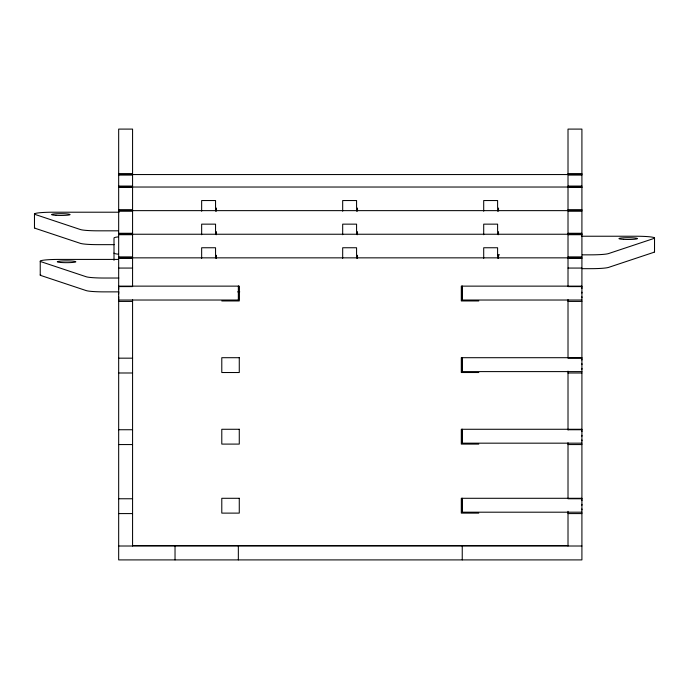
<?xml version="1.0" encoding="UTF-8"?>
<svg xmlns="http://www.w3.org/2000/svg" width="689" height="689" viewBox="0 0 689 689"><rect width="100%" height="100%" fill="white"/><g stroke="black" fill="none" stroke-linecap="round" stroke-linejoin="round"><path stroke-width="1.03" d="M40.238 261.286L40.238 275.118M118.672 298.638L118.672 296.787M118.672 294.005L118.672 292.153M118.672 289.371L118.672 287.52M581.912 509.877L581.912 508.947M581.912 505.244L581.912 504.314M581.912 500.61L581.912 499.689M581.912 440.857L581.912 439.926M581.912 436.223L581.912 435.293M581.912 431.59L581.912 430.659M581.912 369.287L581.912 368.357M581.912 364.653L581.912 363.723M581.912 360.02L581.912 359.09M581.912 297.717L581.912 296.787M581.912 293.083L581.912 292.153M581.912 288.45L581.912 287.52M654.524 251.933L654.524 238.101M118.672 173.594L132.572 173.594M568.012 173.594L581.912 173.594M118.672 174.55L581.912 174.55M118.672 175.015L132.572 175.015L132.572 210.756M581.912 175.015L568.012 175.015L568.012 210.756M118.672 186.064L132.572 186.064M568.012 186.064L581.912 186.064M118.672 187.029L581.912 187.029M118.672 187.486L132.572 187.486M568.012 187.486L581.912 187.486M118.672 209.671L132.572 209.671M568.012 209.671L581.912 209.671M118.672 210.636L581.912 210.636M118.672 211.092L132.572 211.092L132.572 286.598L118.672 286.598M581.912 211.092L568.012 211.092L568.012 286.598L581.912 286.598M119.094 212.212L52.975 212.212A18.525 1.774 0 0 0 35.173 214.477L80.415 229.54A18.525 1.774 0 0 0 98.226 230.824L118.379 230.824M118.672 233.278L132.572 233.278M568.012 233.278L581.912 233.278M118.672 234.243L581.912 234.243M118.672 234.708L132.572 234.708M568.012 234.708L581.912 234.708M581.585 236.232L636.025 236.232A18.525 1.774 0 0 1 653.827 238.497L608.585 253.561A18.525 1.774 0 0 1 590.774 254.844L582.291 254.844M114.133 244.655L98.226 244.655A18.525 1.774 0 0 1 80.415 243.372L35.173 228.309A18.525 1.774 0 0 1 34.76 227.499M497.432 254.844L499.551 254.844M118.672 256.885L132.572 256.885M568.012 256.885L581.912 256.885M118.672 257.85L581.912 257.85M118.672 258.315L132.572 258.315M568.012 258.315L581.912 258.315M118.482 259.417L58.737 259.417A18.525 1.774 0 0 0 40.927 261.682L86.177 276.745A18.525 1.774 0 0 0 103.987 278.029L118.835 278.029M118.672 268.064L132.572 268.064M568.012 268.064L581.912 268.064M582.291 268.676L590.774 268.676A18.525 1.774 0 0 0 608.585 267.392L653.827 252.329A18.525 1.774 0 0 0 654.24 251.519M118.672 286.133L239.272 286.133L239.272 300.955L221.789 300.955M581.912 286.133L461.303 286.133L461.303 300.955L478.795 300.955M118.835 291.869L103.987 291.869A18.525 1.774 0 0 1 86.177 290.586L40.927 275.514A18.525 1.774 0 0 1 40.746 274.601M237.636 291.869L239.755 291.869M118.672 300.025L238.644 300.025L238.644 286.133M581.912 300.025L461.94 300.025L461.94 286.133M118.672 301.42L132.572 301.42M568.012 301.42L581.912 301.42M581.912 357.703L461.303 357.703L461.303 372.525L478.795 372.525M118.672 358.168L132.572 358.168M581.912 358.168L568.012 358.168L568.012 299.569M581.912 371.604L461.94 371.604L461.94 357.703M118.672 372.99L132.572 372.99M568.012 372.99L581.912 372.99M581.912 429.273L461.303 429.273L461.303 444.095L478.795 444.095M118.672 429.738L132.572 429.738M568.012 429.738L581.912 429.738M581.912 443.173L461.94 443.173L461.94 429.273M118.672 444.56L132.572 444.56M568.012 444.56L581.912 444.56M581.912 498.293L461.303 498.293L461.303 513.116L478.795 513.116M118.672 498.758L132.572 498.758M581.912 498.758L568.012 498.758L568.012 442.708M581.912 512.194L461.94 512.194L461.94 498.293M118.672 513.581L132.572 513.581M568.012 513.581L581.912 513.581M132.572 545.542L568.012 545.542M118.672 546.007L581.912 546.007M568.012 174.326L568.012 129.093L581.912 129.093L581.912 559.907L118.672 559.907L118.672 129.093L132.572 129.093L132.572 174.326M568.012 371.138L568.012 429.97M568.012 511.298L568.012 546.007M498.526 208.061L498.526 211.127M498.526 231.668L498.526 234.734M498.526 255.274L498.526 258.341M497.604 211.213L497.604 200.542L483.704 200.542L483.704 211.213M497.604 234.613L497.604 224.149L483.704 224.149L483.704 234.734M497.604 258.117L497.604 247.756L483.704 247.756L483.704 258.341M462.241 286.133L462.241 300.025M462.241 357.703L462.241 371.604M462.241 429.273L462.241 443.173M462.241 498.293L462.241 512.194M462.241 546.007L462.241 559.907M357.505 208.061L357.505 211.127M357.505 231.668L357.505 234.734M357.505 255.274L357.505 258.341M356.575 211.213L356.575 200.542L342.683 200.542L342.683 211.213M356.575 234.613L356.575 224.149L342.683 224.149L342.683 234.734M356.575 258.117L356.575 247.756L342.683 247.756L342.683 258.341M238.342 286.133L238.342 300.025M238.342 546.007L238.342 559.907M216.475 208.061L216.475 211.127M216.475 231.668L216.475 234.734M216.475 255.274L216.475 258.341M215.554 211.213L215.554 200.542L201.653 200.542L201.653 211.213M215.554 234.613L215.554 224.149L201.653 224.149L201.653 234.734M215.554 258.117L215.554 247.756L201.653 247.756L201.653 258.341M175.032 546.007L175.032 559.907M132.572 299.569L132.572 546.007M114.004 260.313L114.004 238.006A18.525 1.774 0 0 1 118.146 236.887M34.476 214.072L34.476 227.913M118.146 254.189A18.525 1.774 0 0 1 114.004 253.07M239.272 357.703L221.789 357.703L221.789 372.525L239.272 372.525L239.272 357.703M239.272 429.273L221.789 429.273L221.789 444.095L239.272 444.095L239.272 429.273M239.272 498.293L221.789 498.293L221.789 513.116L239.272 513.116L239.272 498.293M623.545 239.359A9.267 0.887 0 0 0 637.446 238.592A9.267 0.887 0 0 0 623.545 237.826A9.267 0.887 0 0 0 623.545 239.359M61.243 262.509A9.267 0.887 0 0 0 75.807 261.863A9.267 0.887 0 0 0 62.69 260.976A9.267 0.887 0 0 0 61.243 262.509M56.188 215.338A9.267 0.887 0 0 0 70.089 214.572A9.267 0.887 0 0 0 56.188 213.805A9.267 0.887 0 0 0 56.188 215.338"/></g></svg>
